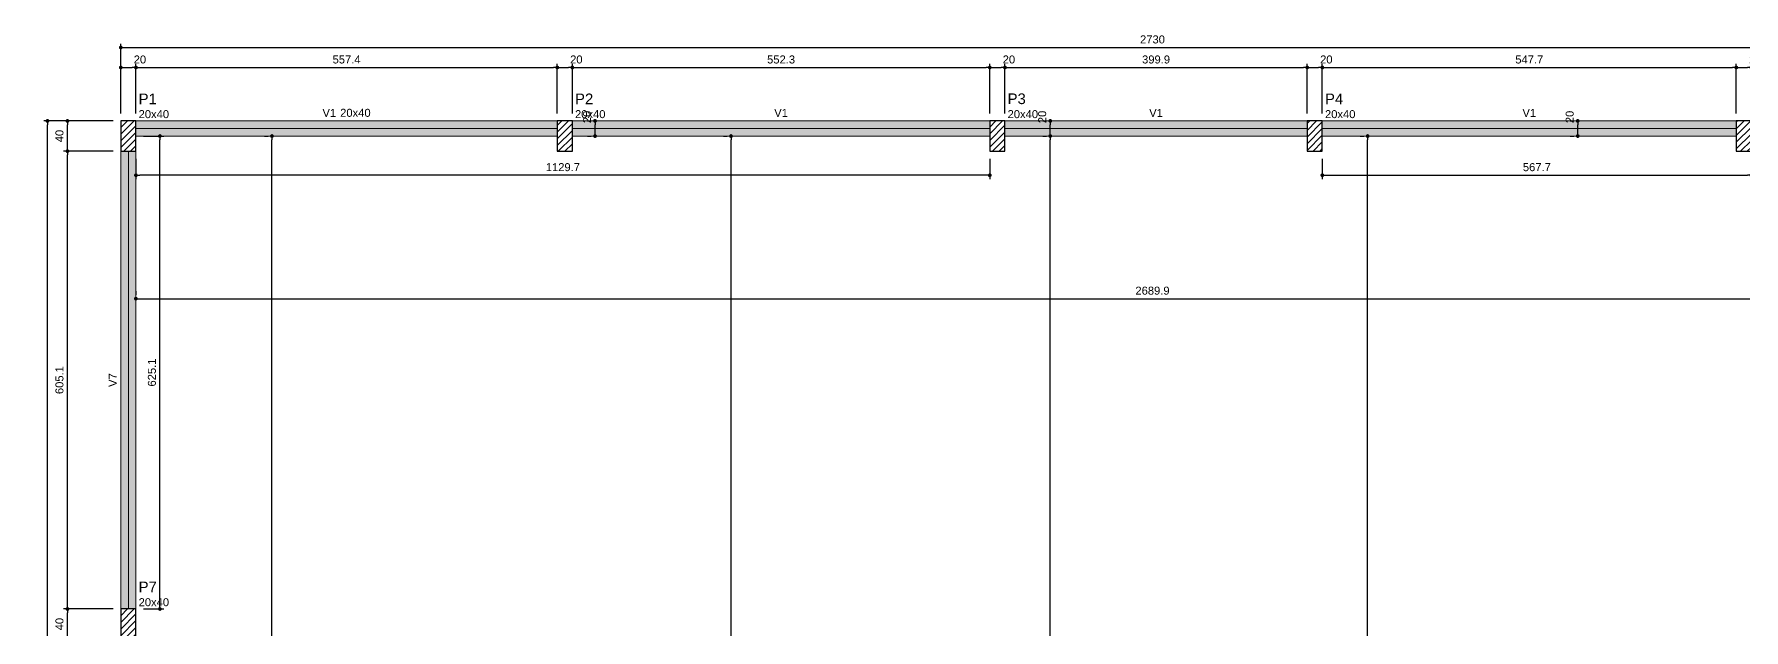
# Model space of a CAD drawing. Header units: millimetres. Extents: x 180 to 11148, y -1598 to 1045.
# Drawn here: x 886.14 to 931.38, y 24.05 to 39.79 of the extents above; entities that cross this region are included whole.
import ezdxf

# ---------------------------------------------------------------- set-up
doc = ezdxf.new("R2010")
doc.units = ezdxf.units.MM
doc.header["$MEASUREMENT"] = 0
for name, color, linetype, lineweight in [('FO-Cotas', 5, 'Continuous', 5), ('FO-Eixos', 5, 'Continuous', 5), ('FO-Hachura pilar que passa', 19, 'Continuous', 5), ('FO-Hachura viga', 43, 'Continuous', 5), ('FO-Pilares', 4, 'Continuous', 30), ('FO-Textos das vigas', 7, 'Continuous', 5), ('FO-Textos dos pilares', 7, 'Continuous', 5), ('FO-Vigas', 1, 'Continuous', 20)]:
    doc.layers.add(name, color=color, linetype=linetype, lineweight=lineweight)
doc.styles.add('Arial', font='arial.ttf')
doc.dimstyles.new('UM_50.000000', dxfattribs={"dimtxt": 0.18, "dimasz": 0.1, "dimexe": 0.1, "dimexo": 0.2, "dimgap": 0, "dimtad": 1, "dimtih": 1, "dimtoh": 1, "dimdec": 1, "dimlfac": 50, "dimzin": 0, "dimdsep": 46, "dimtxsty": 'Standard', "dimcen": 0.09, "dimdle": 0.1, "dimadec": 1, "dimazin": 2, "dimtfac": 1, "dimtdec": 4, "dimtofl": 0, "dimtmove": 0, "dimatfit": 3, "dimfxl": 1, "dimtolj": 1, "dimarcsym": 0})
pattern_1 = [(45, (888.43636, -2.09489), (-0.08838835, 0.08838835), [])]

# ---------------------------------------------------------------- blocks, each defined once
blk = doc.blocks.new('_Dot')
at = {"color": 0, "linetype": 'ByBlock', "lineweight": -2}
blk.add_line((-0.5, 0), (-1, 0), dxfattribs=at)
at = {"color": 0, "linetype": 'ByBlock', "const_width": 0.5}
blk.add_lwpolyline([(-0.25, 0, 1), (0.25, 0, 1)], format="xyb", close=True, dxfattribs=at)
blk = doc.blocks.new('*D360')
at = {"layer": 'Defpoints', "color": 0, "transparency": 16777216}
for p in [(888.836, 38.915), (888.436, 37.503), (888.836, 37.503)]:
    blk.add_point(p, dxfattribs=at)
at = {"layer": 'FO-Cotas', "color": 0, "lineweight": -2, "transparency": 16777216}
for p, q in [((888.436, 37.703), (888.436, 39.015)), ((888.536, 38.915), (888.736, 38.915)), ((888.836, 37.703), (888.836, 39.015))]:
    blk.add_line(p, q, dxfattribs=at)
at = {"layer": 'FO-Cotas', "color": 0, "lineweight": -2, "transparency": 16777216, "xscale": 0.1000000014901161, "yscale": 0.1000000014901161, "zscale": 0.1000000014901161, "rotation": 180}
blk.add_blockref('_Dot', (888.436, 38.915), dxfattribs=at)
at = {"layer": 'FO-Cotas', "color": 0, "lineweight": -2, "transparency": 16777216, "xscale": 0.1000000014901161, "yscale": 0.1000000014901161, "zscale": 0.1000000014901161}
blk.add_blockref('_Dot', (888.836, 38.915), dxfattribs=at)
at = {"layer": 'FO-Cotas', "transparency": 16777216, "insert": (888.942, 39.126), "char_height": 0.2118, "attachment_point": 5, "rotation": 0.0057, "style": 'Arial'}
blk.add_mtext('\\A1;20', dxfattribs=at)
blk = doc.blocks.new('*D361')
at = {"layer": 'Defpoints', "color": 0, "transparency": 16777216}
for p in [(899.985, 38.915), (888.836, 37.503), (899.985, 37.503)]:
    blk.add_point(p, dxfattribs=at)
at = {"layer": 'FO-Cotas', "color": 0, "lineweight": -2, "transparency": 16777216}
for p, q in [((888.836, 37.703), (888.836, 39.015)), ((888.936, 38.915), (899.885, 38.915)), ((899.985, 37.703), (899.985, 39.015))]:
    blk.add_line(p, q, dxfattribs=at)
at = {"layer": 'FO-Cotas', "color": 0, "lineweight": -2, "transparency": 16777216, "xscale": 0.1000000014901161, "yscale": 0.1000000014901161, "zscale": 0.1000000014901161, "rotation": 180}
blk.add_blockref('_Dot', (888.836, 38.915), dxfattribs=at)
at = {"layer": 'FO-Cotas', "color": 0, "lineweight": -2, "transparency": 16777216, "xscale": 0.1000000014901161, "yscale": 0.1000000014901161, "zscale": 0.1000000014901161}
blk.add_blockref('_Dot', (899.985, 38.915), dxfattribs=at)
at = {"layer": 'FO-Cotas', "transparency": 16777216, "insert": (894.41, 39.126), "char_height": 0.2118, "attachment_point": 5, "rotation": 0.0057, "style": 'Arial'}
blk.add_mtext('\\A1;557.4', dxfattribs=at)
blk = doc.blocks.new('*D362')
at = {"layer": 'Defpoints', "color": 0, "transparency": 16777216}
for p in [(900.385, 38.915), (899.985, 37.503), (900.385, 37.503)]:
    blk.add_point(p, dxfattribs=at)
at = {"layer": 'FO-Cotas', "color": 0, "lineweight": -2, "transparency": 16777216}
for p, q in [((899.985, 37.703), (899.985, 39.015)), ((900.085, 38.915), (900.285, 38.915)), ((900.385, 37.703), (900.385, 39.015))]:
    blk.add_line(p, q, dxfattribs=at)
at = {"layer": 'FO-Cotas', "color": 0, "lineweight": -2, "transparency": 16777216, "xscale": 0.1000000014901161, "yscale": 0.1000000014901161, "zscale": 0.1000000014901161, "rotation": 180}
blk.add_blockref('_Dot', (899.985, 38.915), dxfattribs=at)
at = {"layer": 'FO-Cotas', "color": 0, "lineweight": -2, "transparency": 16777216, "xscale": 0.1000000014901161, "yscale": 0.1000000014901161, "zscale": 0.1000000014901161}
blk.add_blockref('_Dot', (900.385, 38.915), dxfattribs=at)
at = {"layer": 'FO-Cotas', "transparency": 16777216, "insert": (900.49, 39.126), "char_height": 0.2118, "attachment_point": 5, "rotation": 0.0057, "style": 'Arial'}
blk.add_mtext('\\A1;20', dxfattribs=at)
blk = doc.blocks.new('*D363')
at = {"layer": 'Defpoints', "color": 0, "transparency": 16777216}
for p in [(911.431, 38.915), (900.385, 37.503), (911.431, 37.503)]:
    blk.add_point(p, dxfattribs=at)
at = {"layer": 'FO-Cotas', "color": 0, "lineweight": -2, "transparency": 16777216}
for p, q in [((900.385, 37.703), (900.385, 39.015)), ((900.485, 38.915), (911.331, 38.915)), ((911.431, 37.703), (911.431, 39.015))]:
    blk.add_line(p, q, dxfattribs=at)
at = {"layer": 'FO-Cotas', "color": 0, "lineweight": -2, "transparency": 16777216, "xscale": 0.1000000014901161, "yscale": 0.1000000014901161, "zscale": 0.1000000014901161, "rotation": 180}
blk.add_blockref('_Dot', (900.385, 38.915), dxfattribs=at)
at = {"layer": 'FO-Cotas', "color": 0, "lineweight": -2, "transparency": 16777216, "xscale": 0.1000000014901161, "yscale": 0.1000000014901161, "zscale": 0.1000000014901161}
blk.add_blockref('_Dot', (911.431, 38.915), dxfattribs=at)
at = {"layer": 'FO-Cotas', "transparency": 16777216, "insert": (905.908, 39.126), "char_height": 0.2118, "attachment_point": 5, "rotation": 0.0057, "style": 'Arial'}
blk.add_mtext('\\A1;552.3', dxfattribs=at)
blk = doc.blocks.new('*D364')
at = {"layer": 'Defpoints', "color": 0, "transparency": 16777216}
for p in [(911.831, 38.915), (911.431, 37.503), (911.831, 37.503)]:
    blk.add_point(p, dxfattribs=at)
at = {"layer": 'FO-Cotas', "color": 0, "lineweight": -2, "transparency": 16777216}
for p, q in [((911.431, 37.703), (911.431, 39.015)), ((911.531, 38.915), (911.731, 38.915)), ((911.831, 37.703), (911.831, 39.015))]:
    blk.add_line(p, q, dxfattribs=at)
at = {"layer": 'FO-Cotas', "color": 0, "lineweight": -2, "transparency": 16777216, "xscale": 0.1000000014901161, "yscale": 0.1000000014901161, "zscale": 0.1000000014901161, "rotation": 180}
blk.add_blockref('_Dot', (911.431, 38.915), dxfattribs=at)
at = {"layer": 'FO-Cotas', "color": 0, "lineweight": -2, "transparency": 16777216, "xscale": 0.1000000014901161, "yscale": 0.1000000014901161, "zscale": 0.1000000014901161}
blk.add_blockref('_Dot', (911.831, 38.915), dxfattribs=at)
at = {"layer": 'FO-Cotas', "transparency": 16777216, "insert": (911.937, 39.126), "char_height": 0.2118, "attachment_point": 5, "rotation": 0.0057, "style": 'Arial'}
blk.add_mtext('\\A1;20', dxfattribs=at)
blk = doc.blocks.new('*D365')
at = {"layer": 'Defpoints', "color": 0, "transparency": 16777216}
for p in [(919.83, 38.915), (911.831, 37.503), (919.83, 37.503)]:
    blk.add_point(p, dxfattribs=at)
at = {"layer": 'FO-Cotas', "color": 0, "lineweight": -2, "transparency": 16777216}
for p, q in [((911.831, 37.703), (911.831, 39.015)), ((911.931, 38.915), (919.73, 38.915)), ((919.83, 37.703), (919.83, 39.015))]:
    blk.add_line(p, q, dxfattribs=at)
at = {"layer": 'FO-Cotas', "color": 0, "lineweight": -2, "transparency": 16777216, "xscale": 0.1000000014901161, "yscale": 0.1000000014901161, "zscale": 0.1000000014901161, "rotation": 180}
blk.add_blockref('_Dot', (911.831, 38.915), dxfattribs=at)
at = {"layer": 'FO-Cotas', "color": 0, "lineweight": -2, "transparency": 16777216, "xscale": 0.1000000014901161, "yscale": 0.1000000014901161, "zscale": 0.1000000014901161}
blk.add_blockref('_Dot', (919.83, 38.915), dxfattribs=at)
at = {"layer": 'FO-Cotas', "transparency": 16777216, "insert": (915.831, 39.126), "char_height": 0.2118, "attachment_point": 5, "rotation": 0.0057, "style": 'Arial'}
blk.add_mtext('\\A1;399.9', dxfattribs=at)
blk = doc.blocks.new('*D366')
at = {"layer": 'Defpoints', "color": 0, "transparency": 16777216}
for p in [(920.23, 38.915), (919.83, 37.503), (920.23, 37.503)]:
    blk.add_point(p, dxfattribs=at)
at = {"layer": 'FO-Cotas', "color": 0, "lineweight": -2, "transparency": 16777216}
for p, q in [((919.83, 37.703), (919.83, 39.015)), ((919.93, 38.915), (920.13, 38.915)), ((920.23, 37.703), (920.23, 39.015))]:
    blk.add_line(p, q, dxfattribs=at)
at = {"layer": 'FO-Cotas', "color": 0, "lineweight": -2, "transparency": 16777216, "xscale": 0.1000000014901161, "yscale": 0.1000000014901161, "zscale": 0.1000000014901161, "rotation": 180}
blk.add_blockref('_Dot', (919.83, 38.915), dxfattribs=at)
at = {"layer": 'FO-Cotas', "color": 0, "lineweight": -2, "transparency": 16777216, "xscale": 0.1000000014901161, "yscale": 0.1000000014901161, "zscale": 0.1000000014901161}
blk.add_blockref('_Dot', (920.23, 38.915), dxfattribs=at)
at = {"layer": 'FO-Cotas', "transparency": 16777216, "insert": (920.336, 39.126), "char_height": 0.2118, "attachment_point": 5, "rotation": 0.0057, "style": 'Arial'}
blk.add_mtext('\\A1;20', dxfattribs=at)
blk = doc.blocks.new('*D367')
at = {"layer": 'Defpoints', "color": 0, "transparency": 16777216}
for p in [(931.183, 38.915), (920.23, 37.503), (931.183, 37.503)]:
    blk.add_point(p, dxfattribs=at)
at = {"layer": 'FO-Cotas', "color": 0, "lineweight": -2, "transparency": 16777216}
for p, q in [((920.23, 37.703), (920.23, 39.015)), ((920.33, 38.915), (931.083, 38.915)), ((931.183, 37.703), (931.183, 39.015))]:
    blk.add_line(p, q, dxfattribs=at)
at = {"layer": 'FO-Cotas', "color": 0, "lineweight": -2, "transparency": 16777216, "xscale": 0.1000000014901161, "yscale": 0.1000000014901161, "zscale": 0.1000000014901161, "rotation": 180}
blk.add_blockref('_Dot', (920.23, 38.915), dxfattribs=at)
at = {"layer": 'FO-Cotas', "color": 0, "lineweight": -2, "transparency": 16777216, "xscale": 0.1000000014901161, "yscale": 0.1000000014901161, "zscale": 0.1000000014901161}
blk.add_blockref('_Dot', (931.183, 38.915), dxfattribs=at)
at = {"layer": 'FO-Cotas', "transparency": 16777216, "insert": (925.707, 39.126), "char_height": 0.2118, "attachment_point": 5, "rotation": 0.0057, "style": 'Arial'}
blk.add_mtext('\\A1;547.7', dxfattribs=at)
blk = doc.blocks.new('*D368')
at = {"layer": 'Defpoints', "color": 0, "transparency": 16777216}
for p in [(931.583, 38.915), (931.183, 37.503), (931.583, 37.503)]:
    blk.add_point(p, dxfattribs=at)
at = {"layer": 'FO-Cotas', "color": 0, "lineweight": -2, "transparency": 16777216}
for p, q in [((931.183, 37.703), (931.183, 39.015)), ((931.283, 38.915), (931.483, 38.915)), ((931.583, 37.703), (931.583, 39.015))]:
    blk.add_line(p, q, dxfattribs=at)
at = {"layer": 'FO-Cotas', "color": 0, "lineweight": -2, "transparency": 16777216, "xscale": 0.1000000014901161, "yscale": 0.1000000014901161, "zscale": 0.1000000014901161, "rotation": 180}
blk.add_blockref('_Dot', (931.183, 38.915), dxfattribs=at)
at = {"layer": 'FO-Cotas', "color": 0, "lineweight": -2, "transparency": 16777216, "xscale": 0.1000000014901161, "yscale": 0.1000000014901161, "zscale": 0.1000000014901161}
blk.add_blockref('_Dot', (931.583, 38.915), dxfattribs=at)
at = {"layer": 'FO-Cotas', "transparency": 16777216, "insert": (931.689, 39.126), "char_height": 0.2118, "attachment_point": 5, "rotation": 0.0057, "style": 'Arial'}
blk.add_mtext('\\A1;20', dxfattribs=at)
blk = doc.blocks.new('*D371')
at = {"layer": 'Defpoints', "color": 0, "transparency": 16777216}
for p in [(943.036, 39.444), (888.436, 37.503), (943.036, 37.503)]:
    blk.add_point(p, dxfattribs=at)
at = {"layer": 'FO-Cotas', "color": 0, "lineweight": -2, "transparency": 16777216}
for p, q in [((888.436, 37.703), (888.436, 39.544)), ((888.536, 39.444), (942.936, 39.444)), ((943.036, 37.703), (943.036, 39.544))]:
    blk.add_line(p, q, dxfattribs=at)
at = {"layer": 'FO-Cotas', "color": 0, "lineweight": -2, "transparency": 16777216, "xscale": 0.1000000014901161, "yscale": 0.1000000014901161, "zscale": 0.1000000014901161, "rotation": 180}
blk.add_blockref('_Dot', (888.436, 39.444), dxfattribs=at)
at = {"layer": 'FO-Cotas', "color": 0, "lineweight": -2, "transparency": 16777216, "xscale": 0.1000000014901161, "yscale": 0.1000000014901161, "zscale": 0.1000000014901161}
blk.add_blockref('_Dot', (943.036, 39.444), dxfattribs=at)
at = {"layer": 'FO-Cotas', "transparency": 16777216, "insert": (915.736, 39.656), "char_height": 0.2118, "attachment_point": 5, "rotation": 0.0057, "style": 'Arial'}
blk.add_mtext('\\A1;2730', dxfattribs=at)
blk = doc.blocks.new('*D398')
at = {"layer": 'Defpoints', "color": 0, "transparency": 16777216}
for p in [(887.024, 24.6), (888.436, 24.6), (888.436, 23.8)]:
    blk.add_point(p, dxfattribs=at)
at = {"layer": 'FO-Cotas', "color": 0, "lineweight": -2, "transparency": 16777216}
for p, q in [((888.236, 24.6), (886.924, 24.6)), ((887.024, 23.9), (887.024, 24.5)), ((888.236, 23.8), (886.924, 23.8))]:
    blk.add_line(p, q, dxfattribs=at)
at = {"layer": 'FO-Cotas', "color": 0, "lineweight": -2, "transparency": 16777216, "xscale": 0.1000000014901161, "yscale": 0.1000000014901161, "zscale": 0.1000000014901161}
for p, rotation in [((887.024, 24.6), 90), ((887.024, 23.8), 270)]:
    blk.add_blockref('_Dot', p, dxfattribs=dict(at, rotation=rotation))
at = {"layer": 'FO-Cotas', "transparency": 16777216, "insert": (886.813, 24.2), "char_height": 0.2118, "attachment_point": 5, "rotation": 90, "style": 'Arial'}
blk.add_mtext('\\A1;40', dxfattribs=at)
blk = doc.blocks.new('*D399')
at = {"layer": 'Defpoints', "color": 0, "transparency": 16777216}
for p in [(887.024, 36.703), (888.436, 36.703), (888.436, 24.6)]:
    blk.add_point(p, dxfattribs=at)
at = {"layer": 'FO-Cotas', "color": 0, "lineweight": -2, "transparency": 16777216}
for p, q in [((888.236, 36.703), (886.924, 36.703)), ((887.024, 24.7), (887.024, 36.603)), ((888.236, 24.6), (886.924, 24.6))]:
    blk.add_line(p, q, dxfattribs=at)
at = {"layer": 'FO-Cotas', "color": 0, "lineweight": -2, "transparency": 16777216, "xscale": 0.1000000014901161, "yscale": 0.1000000014901161, "zscale": 0.1000000014901161}
for p, rotation in [((887.024, 36.703), 90), ((887.024, 24.6), 270)]:
    blk.add_blockref('_Dot', p, dxfattribs=dict(at, rotation=rotation))
at = {"layer": 'FO-Cotas', "transparency": 16777216, "insert": (886.813, 30.651), "char_height": 0.2118, "attachment_point": 5, "rotation": 90, "style": 'Arial'}
blk.add_mtext('\\A1;605.1', dxfattribs=at)
blk = doc.blocks.new('*D400')
at = {"layer": 'Defpoints', "color": 0, "transparency": 16777216}
for p in [(887.024, 37.503), (888.436, 37.503), (888.436, 36.703)]:
    blk.add_point(p, dxfattribs=at)
at = {"layer": 'FO-Cotas', "color": 0, "lineweight": -2, "transparency": 16777216}
for p, q in [((888.236, 37.503), (886.924, 37.503)), ((887.024, 36.803), (887.024, 37.403)), ((888.236, 36.703), (886.924, 36.703))]:
    blk.add_line(p, q, dxfattribs=at)
at = {"layer": 'FO-Cotas', "color": 0, "lineweight": -2, "transparency": 16777216, "xscale": 0.1000000014901161, "yscale": 0.1000000014901161, "zscale": 0.1000000014901161}
for p, rotation in [((887.024, 37.503), 90), ((887.024, 36.703), 270)]:
    blk.add_blockref('_Dot', p, dxfattribs=dict(at, rotation=rotation))
at = {"layer": 'FO-Cotas', "transparency": 16777216, "insert": (886.813, 37.103), "char_height": 0.2118, "attachment_point": 5, "rotation": 90, "style": 'Arial'}
blk.add_mtext('\\A1;40', dxfattribs=at)
blk = doc.blocks.new('*D402')
at = {"layer": 'Defpoints', "color": 0, "transparency": 16777216}
for p in [(886.495, 37.503), (888.436, 37.503), (888.436, -2.095)]:
    blk.add_point(p, dxfattribs=at)
at = {"layer": 'FO-Cotas', "color": 0, "lineweight": -2, "transparency": 16777216}
for p, q in [((888.236, 37.503), (886.395, 37.503)), ((886.495, -1.995), (886.495, 37.403)), ((888.236, -2.095), (886.395, -2.095))]:
    blk.add_line(p, q, dxfattribs=at)
at = {"layer": 'FO-Cotas', "color": 0, "lineweight": -2, "transparency": 16777216, "xscale": 0.1000000014901161, "yscale": 0.1000000014901161, "zscale": 0.1000000014901161}
for p, rotation in [((886.495, 37.503), 90), ((886.495, -2.095), 270)]:
    blk.add_blockref('_Dot', p, dxfattribs=dict(at, rotation=rotation))
at = {"layer": 'FO-Cotas', "transparency": 16777216, "insert": (886.283, 17.704), "char_height": 0.2118, "attachment_point": 5, "rotation": 90, "style": 'Arial'}
blk.add_mtext('\\A1;1979.9', dxfattribs=at)
blk = doc.blocks.new('*D429')
at = {"layer": 'Defpoints', "color": 0, "transparency": 16777216}
for p in [(888.836, 32.803), (942.635, 32.803), (942.635, 32.803)]:
    blk.add_point(p, dxfattribs=at)
at = {"layer": 'FO-Cotas', "color": 0, "lineweight": -2, "transparency": 16777216}
for p, q in [((888.836, 33.003), (888.836, 32.903)), ((888.936, 32.803), (942.535, 32.803)), ((942.635, 33.003), (942.635, 32.903))]:
    blk.add_line(p, q, dxfattribs=at)
at = {"layer": 'FO-Cotas', "color": 0, "lineweight": -2, "transparency": 16777216, "xscale": 0.1000000014901161, "yscale": 0.1000000014901161, "zscale": 0.1000000014901161, "rotation": 180}
blk.add_blockref('_Dot', (888.836, 32.803), dxfattribs=at)
at = {"layer": 'FO-Cotas', "color": 0, "lineweight": -2, "transparency": 16777216, "xscale": 0.1000000014901161, "yscale": 0.1000000014901161, "zscale": 0.1000000014901161}
blk.add_blockref('_Dot', (942.635, 32.803), dxfattribs=at)
at = {"layer": 'FO-Cotas', "transparency": 16777216, "insert": (915.736, 33.014), "char_height": 0.2118, "attachment_point": 5, "rotation": 0.0057, "style": 'Arial'}
blk.add_mtext('\\A1;2689.9', dxfattribs=at)
blk = doc.blocks.new('*D431')
at = {"layer": 'Defpoints', "color": 0, "transparency": 16777216}
for p in [(892.436, 37.103), (892.436, 37.103), (892.436, -1.695)]:
    blk.add_point(p, dxfattribs=at)
at = {"layer": 'FO-Cotas', "color": 0, "lineweight": -2, "transparency": 16777216}
for p, q in [((892.236, 37.103), (892.336, 37.103)), ((892.436, -1.595), (892.436, 37.003)), ((892.236, -1.695), (892.336, -1.695))]:
    blk.add_line(p, q, dxfattribs=at)
at = {"layer": 'FO-Cotas', "color": 0, "lineweight": -2, "transparency": 16777216, "xscale": 0.1000000014901161, "yscale": 0.1000000014901161, "zscale": 0.1000000014901161}
for p, rotation in [((892.436, 37.103), 90), ((892.436, -1.695), 270)]:
    blk.add_blockref('_Dot', p, dxfattribs=dict(at, rotation=rotation))
at = {"layer": 'FO-Cotas', "transparency": 16777216, "insert": (892.225, 17.704), "char_height": 0.2118, "attachment_point": 5, "rotation": 90, "style": 'Arial'}
blk.add_mtext('\\A1;1939.9', dxfattribs=at)
blk = doc.blocks.new('*D433')
at = {"layer": 'Defpoints', "color": 0, "transparency": 16777216}
for p in [(900.985, 37.503), (900.985, 37.503), (900.985, 37.103)]:
    blk.add_point(p, dxfattribs=at)
at = {"layer": 'FO-Cotas', "color": 0, "lineweight": -2, "transparency": 16777216}
for p, q in [((900.785, 37.503), (900.885, 37.503)), ((900.785, 37.103), (900.885, 37.103)), ((900.985, 37.203), (900.985, 37.403))]:
    blk.add_line(p, q, dxfattribs=at)
at = {"layer": 'FO-Cotas', "color": 0, "lineweight": -2, "transparency": 16777216, "xscale": 0.1000000014901161, "yscale": 0.1000000014901161, "zscale": 0.1000000014901161}
for p, rotation in [((900.985, 37.503), 90), ((900.985, 37.103), 270)]:
    blk.add_blockref('_Dot', p, dxfattribs=dict(at, rotation=rotation))
at = {"layer": 'FO-Cotas', "transparency": 16777216, "insert": (900.773, 37.608), "char_height": 0.2118, "attachment_point": 5, "rotation": 90, "style": 'Arial'}
blk.add_mtext('\\A1;20', dxfattribs=at)
blk = doc.blocks.new('*D434')
at = {"layer": 'Defpoints', "color": 0, "transparency": 16777216}
for p in [(904.583, 37.103), (904.583, 37.103), (904.583, -1.695)]:
    blk.add_point(p, dxfattribs=at)
at = {"layer": 'FO-Cotas', "color": 0, "lineweight": -2, "transparency": 16777216}
for p, q in [((904.383, 37.103), (904.483, 37.103)), ((904.583, -1.595), (904.583, 37.003)), ((904.383, -1.695), (904.483, -1.695))]:
    blk.add_line(p, q, dxfattribs=at)
at = {"layer": 'FO-Cotas', "color": 0, "lineweight": -2, "transparency": 16777216, "xscale": 0.1000000014901161, "yscale": 0.1000000014901161, "zscale": 0.1000000014901161}
for p, rotation in [((904.583, 37.103), 90), ((904.583, -1.695), 270)]:
    blk.add_blockref('_Dot', p, dxfattribs=dict(at, rotation=rotation))
at = {"layer": 'FO-Cotas', "transparency": 16777216, "insert": (904.372, 17.704), "char_height": 0.2118, "attachment_point": 5, "rotation": 90, "style": 'Arial'}
blk.add_mtext('\\A1;1939.9', dxfattribs=at)
blk = doc.blocks.new('*D442')
at = {"layer": 'Defpoints', "color": 0, "transparency": 16777216}
for p in [(913.031, 37.103), (913.031, 37.103), (913.031, 1.199)]:
    blk.add_point(p, dxfattribs=at)
at = {"layer": 'FO-Cotas', "color": 0, "lineweight": -2, "transparency": 16777216}
for p, q in [((912.831, 37.103), (912.931, 37.103)), ((913.031, 1.299), (913.031, 37.003)), ((912.831, 1.199), (912.931, 1.199))]:
    blk.add_line(p, q, dxfattribs=at)
at = {"layer": 'FO-Cotas', "color": 0, "lineweight": -2, "transparency": 16777216, "xscale": 0.1000000014901161, "yscale": 0.1000000014901161, "zscale": 0.1000000014901161}
for p, rotation in [((913.031, 37.103), 90), ((913.031, 1.199), 270)]:
    blk.add_blockref('_Dot', p, dxfattribs=dict(at, rotation=rotation))
at = {"layer": 'FO-Cotas', "transparency": 16777216, "insert": (912.819, 19.151), "char_height": 0.2118, "attachment_point": 5, "rotation": 90, "style": 'Arial'}
blk.add_mtext('\\A1;1795.2', dxfattribs=at)
blk = doc.blocks.new('*D443')
at = {"layer": 'Defpoints', "color": 0, "transparency": 16777216}
for p in [(913.031, 37.503), (913.031, 37.503), (913.031, 37.103)]:
    blk.add_point(p, dxfattribs=at)
at = {"layer": 'FO-Cotas', "color": 0, "lineweight": -2, "transparency": 16777216}
for p, q in [((912.831, 37.503), (912.931, 37.503)), ((912.831, 37.103), (912.931, 37.103)), ((913.031, 37.203), (913.031, 37.403))]:
    blk.add_line(p, q, dxfattribs=at)
at = {"layer": 'FO-Cotas', "color": 0, "lineweight": -2, "transparency": 16777216, "xscale": 0.1000000014901161, "yscale": 0.1000000014901161, "zscale": 0.1000000014901161}
for p, rotation in [((913.031, 37.503), 90), ((913.031, 37.103), 270)]:
    blk.add_blockref('_Dot', p, dxfattribs=dict(at, rotation=rotation))
at = {"layer": 'FO-Cotas', "transparency": 16777216, "insert": (912.819, 37.608), "char_height": 0.2118, "attachment_point": 5, "rotation": 90, "style": 'Arial'}
blk.add_mtext('\\A1;20', dxfattribs=at)
blk = doc.blocks.new('*D446')
at = {"layer": 'Defpoints', "color": 0, "transparency": 16777216}
for p in [(921.43, 37.103), (921.43, 37.103), (921.43, -1.695)]:
    blk.add_point(p, dxfattribs=at)
at = {"layer": 'FO-Cotas', "color": 0, "lineweight": -2, "transparency": 16777216}
for p, q in [((921.23, 37.103), (921.33, 37.103)), ((921.43, -1.595), (921.43, 37.003)), ((921.23, -1.695), (921.33, -1.695))]:
    blk.add_line(p, q, dxfattribs=at)
at = {"layer": 'FO-Cotas', "color": 0, "lineweight": -2, "transparency": 16777216, "xscale": 0.1000000014901161, "yscale": 0.1000000014901161, "zscale": 0.1000000014901161}
for p, rotation in [((921.43, 37.103), 90), ((921.43, -1.695), 270)]:
    blk.add_blockref('_Dot', p, dxfattribs=dict(at, rotation=rotation))
at = {"layer": 'FO-Cotas', "transparency": 16777216, "insert": (921.218, 17.704), "char_height": 0.2118, "attachment_point": 5, "rotation": 90, "style": 'Arial'}
blk.add_mtext('\\A1;1939.9', dxfattribs=at)
blk = doc.blocks.new('*D448')
at = {"layer": 'Defpoints', "color": 0, "transparency": 16777216}
for p in [(926.989, 37.503), (926.989, 37.503), (926.989, 37.103)]:
    blk.add_point(p, dxfattribs=at)
at = {"layer": 'FO-Cotas', "color": 0, "lineweight": -2, "transparency": 16777216}
for p, q in [((926.789, 37.503), (926.889, 37.503)), ((926.789, 37.103), (926.889, 37.103)), ((926.989, 37.203), (926.989, 37.403))]:
    blk.add_line(p, q, dxfattribs=at)
at = {"layer": 'FO-Cotas', "color": 0, "lineweight": -2, "transparency": 16777216, "xscale": 0.1000000014901161, "yscale": 0.1000000014901161, "zscale": 0.1000000014901161}
for p, rotation in [((926.989, 37.503), 90), ((926.989, 37.103), 270)]:
    blk.add_blockref('_Dot', p, dxfattribs=dict(at, rotation=rotation))
at = {"layer": 'FO-Cotas', "transparency": 16777216, "insert": (926.777, 37.608), "char_height": 0.2118, "attachment_point": 5, "rotation": 90, "style": 'Arial'}
blk.add_mtext('\\A1;20', dxfattribs=at)
blk = doc.blocks.new('*D450')
at = {"layer": 'Defpoints', "color": 0, "transparency": 16777216}
for p in [(888.836, 36.703), (911.431, 36.703), (888.836, 36.067)]:
    blk.add_point(p, dxfattribs=at)
at = {"layer": 'FO-Cotas', "color": 0, "lineweight": -2, "transparency": 16777216}
for p, q in [((888.836, 36.503), (888.836, 35.967)), ((911.431, 36.503), (911.431, 35.967)), ((911.331, 36.067), (888.936, 36.067))]:
    blk.add_line(p, q, dxfattribs=at)
at = {"layer": 'FO-Cotas', "color": 0, "lineweight": -2, "transparency": 16777216, "xscale": 0.1000000014901161, "yscale": 0.1000000014901161, "zscale": 0.1000000014901161, "rotation": 180}
blk.add_blockref('_Dot', (888.836, 36.067), dxfattribs=at)
at = {"layer": 'FO-Cotas', "color": 0, "lineweight": -2, "transparency": 16777216, "xscale": 0.1000000014901161, "yscale": 0.1000000014901161, "zscale": 0.1000000014901161}
blk.add_blockref('_Dot', (911.431, 36.067), dxfattribs=at)
at = {"layer": 'FO-Cotas', "transparency": 16777216, "insert": (900.134, 36.279), "char_height": 0.2118, "attachment_point": 5, "rotation": 0.0057, "style": 'Arial'}
blk.add_mtext('\\A1;1129.7', dxfattribs=at)
blk = doc.blocks.new('*D451')
at = {"layer": 'Defpoints', "color": 0, "transparency": 16777216}
for p in [(920.23, 36.703), (931.583, 36.703), (931.583, 36.067)]:
    blk.add_point(p, dxfattribs=at)
at = {"layer": 'FO-Cotas', "color": 0, "lineweight": -2, "transparency": 16777216}
for p, q in [((920.23, 36.503), (920.23, 35.967)), ((931.583, 36.503), (931.583, 35.967)), ((920.33, 36.067), (931.483, 36.067))]:
    blk.add_line(p, q, dxfattribs=at)
at = {"layer": 'FO-Cotas', "color": 0, "lineweight": -2, "transparency": 16777216, "xscale": 0.1000000014901161, "yscale": 0.1000000014901161, "zscale": 0.1000000014901161, "rotation": 180}
blk.add_blockref('_Dot', (920.23, 36.067), dxfattribs=at)
at = {"layer": 'FO-Cotas', "color": 0, "lineweight": -2, "transparency": 16777216, "xscale": 0.1000000014901161, "yscale": 0.1000000014901161, "zscale": 0.1000000014901161}
blk.add_blockref('_Dot', (931.583, 36.067), dxfattribs=at)
at = {"layer": 'FO-Cotas', "transparency": 16777216, "insert": (925.907, 36.279), "char_height": 0.2118, "attachment_point": 5, "rotation": 0.0057, "style": 'Arial'}
blk.add_mtext('\\A1;567.7', dxfattribs=at)
blk = doc.blocks.new('*D454')
at = {"layer": 'Defpoints', "color": 0, "transparency": 16777216}
for p in [(888.836, 37.103), (889.472, 37.103), (888.836, 24.6)]:
    blk.add_point(p, dxfattribs=at)
at = {"layer": 'FO-Cotas', "color": 0, "lineweight": -2, "transparency": 16777216}
for p, q in [((889.036, 37.103), (889.572, 37.103)), ((889.472, 24.7), (889.472, 37.003)), ((889.036, 24.6), (889.572, 24.6))]:
    blk.add_line(p, q, dxfattribs=at)
at = {"layer": 'FO-Cotas', "color": 0, "lineweight": -2, "transparency": 16777216, "xscale": 0.1000000014901161, "yscale": 0.1000000014901161, "zscale": 0.1000000014901161}
for p, rotation in [((889.472, 37.103), 90), ((889.472, 24.6), 270)]:
    blk.add_blockref('_Dot', p, dxfattribs=dict(at, rotation=rotation))
at = {"layer": 'FO-Cotas', "transparency": 16777216, "insert": (889.26, 30.851), "char_height": 0.2118, "attachment_point": 5, "rotation": 90, "style": 'Arial'}
blk.add_mtext('\\A1;625.1', dxfattribs=at)

msp = doc.modelspace()

# ---------------------------------------------------------------- hatches: boundary and pattern name
at = {"layer": 'FO-Hachura pilar que passa', "linetype": 'Continuous'}
h = msp.add_hatch(dxfattribs=at)
h.set_pattern_fill('ANSI31', color=256, style=0)
h.set_pattern_definition(pattern_1)
h.paths.add_polyline_path([(888.4364, 36.7025), (888.6364, 36.7025), (888.8364, 36.7025), (888.8364, 37.1025), (888.8364, 37.5025), (888.6364, 37.5025), (888.4364, 37.5025), (888.4364, 37.1025)])
h = msp.add_hatch(dxfattribs=at)
h.set_pattern_fill('ANSI31', color=256, style=0)
h.set_pattern_definition(pattern_1)
h.paths.add_polyline_path([(899.9846, 36.7025), (900.1846, 36.7025), (900.3846, 36.7025), (900.3846, 37.1025), (900.3846, 37.5025), (900.1846, 37.5025), (899.9846, 37.5025), (899.9846, 37.1025)])
h = msp.add_hatch(dxfattribs=at)
h.set_pattern_fill('ANSI31', color=256, style=0)
h.set_pattern_definition(pattern_1)
h.paths.add_polyline_path([(911.4312, 36.7025), (911.6312, 36.7025), (911.8312, 36.7025), (911.8312, 37.1025), (911.8312, 37.5025), (911.6312, 37.5025), (911.4312, 37.5025), (911.4312, 37.1025)])
h = msp.add_hatch(dxfattribs=at)
h.set_pattern_fill('ANSI31', color=256, style=0)
h.set_pattern_definition(pattern_1)
h.paths.add_polyline_path([(919.83, 36.7025), (920.03, 36.7025), (920.23, 36.7025), (920.23, 37.1025), (920.23, 37.5025), (920.03, 37.5025), (919.83, 37.5025), (919.83, 37.1025)])
h = msp.add_hatch(dxfattribs=at)
h.set_pattern_fill('ANSI31', color=256, style=0)
h.set_pattern_definition(pattern_1)
h.paths.add_polyline_path([(931.1834, 36.7025), (931.3834, 36.7025), (931.5834, 36.7025), (931.5834, 37.1025), (931.5834, 37.5025), (931.3834, 37.5025), (931.1834, 37.5025), (931.1834, 37.1025)])
h = msp.add_hatch(dxfattribs=at)
h.set_pattern_fill('ANSI31', color=256, style=0)
h.set_pattern_definition(pattern_1)
h.paths.add_polyline_path([(888.4364, 23.7997), (888.6364, 23.7997), (888.8364, 23.7997), (888.8364, 24.1997), (888.8364, 24.5997), (888.6364, 24.5997), (888.4364, 24.5997), (888.4364, 24.1997)])
at = {"layer": 'FO-Hachura viga', "linetype": 'Continuous'}
for points in [[(899.9846, 37.5023), (899.9846, 37.5023), (888.8364, 37.5023), (888.8364, 37.1023), (899.9846, 37.1023), (899.9846, 37.5023)], [(911.4312, 37.1023), (911.4312, 37.1023), (911.4312, 37.5025), (900.3846, 37.5025), (900.3846, 37.1023), (911.4312, 37.1023)], [(919.83, 37.5023), (919.83, 37.5023), (911.8312, 37.5023), (911.8312, 37.1023), (919.83, 37.1023), (919.83, 37.5023)], [(931.1832, 37.5023), (931.1832, 37.5023), (920.23, 37.5023), (920.23, 37.1025), (931.1832, 37.1025), (931.1832, 37.5023)], [(888.8364, 36.7023), (888.8364, 36.7023), (888.4364, 36.7023), (888.4364, 24.5997), (888.8364, 24.5997), (888.8364, 36.7023)]]:
    msp.add_hatch(color=256, dxfattribs=at).paths.add_polyline_path(points)

# ---------------------------------------------------------------- linework, layer by layer
at = {"layer": 'FO-Eixos'}
for p, q in [((888.8364, 37.3025), (899.9846, 37.3025)), ((900.3846, 37.3025), (911.4312, 37.3025)), ((911.8312, 37.3025), (919.83, 37.3025)), ((920.23, 37.3025), (931.1834, 37.3025)), ((888.6364, 24.5997), (888.6364, 36.7025))]:
    msp.add_line(p, q, dxfattribs=at)
at = {"layer": 'FO-Pilares'}
for points in [[(888.4364, 36.7025), (888.6364, 36.7025), (888.8364, 36.7025), (888.8364, 37.1025), (888.8364, 37.5025), (888.6364, 37.5025), (888.4364, 37.5025), (888.4364, 37.1025), (888.4364, 36.7025)], [(899.9846, 36.7025), (900.1846, 36.7025), (900.3846, 36.7025), (900.3846, 37.1025), (900.3846, 37.5025), (900.1846, 37.5025), (899.9846, 37.5025), (899.9846, 37.1025), (899.9846, 36.7025)], [(911.4312, 36.7025), (911.6312, 36.7025), (911.8312, 36.7025), (911.8312, 37.1025), (911.8312, 37.5025), (911.6312, 37.5025), (911.4312, 37.5025), (911.4312, 37.1025), (911.4312, 36.7025)], [(919.83, 36.7025), (920.03, 36.7025), (920.23, 36.7025), (920.23, 37.1025), (920.23, 37.5025), (920.03, 37.5025), (919.83, 37.5025), (919.83, 37.1025), (919.83, 36.7025)], [(931.1834, 36.7025), (931.3834, 36.7025), (931.5834, 36.7025), (931.5834, 37.1025), (931.5834, 37.5025), (931.3834, 37.5025), (931.1834, 37.5025), (931.1834, 37.1025), (931.1834, 36.7025)], [(888.4364, 23.7997), (888.6364, 23.7997), (888.8364, 23.7997), (888.8364, 24.1997), (888.8364, 24.5997), (888.6364, 24.5997), (888.4364, 24.5997), (888.4364, 24.1997), (888.4364, 23.7997)]]:
    msp.add_lwpolyline(points, close=True, dxfattribs=at)
at = {"layer": 'FO-Vigas'}
for p, q in [((888.8364, 37.5025), (899.9846, 37.5025)), ((888.8364, 37.1025), (899.9846, 37.1025)), ((900.3846, 37.5025), (911.4312, 37.5025)), ((900.3846, 37.1025), (911.4312, 37.1025)), ((911.8312, 37.5025), (919.83, 37.5025)), ((911.8312, 37.1025), (919.83, 37.1025)), ((920.23, 37.5025), (931.1834, 37.5025)), ((920.23, 37.1025), (931.1834, 37.1025)), ((888.4364, 24.5997), (888.4364, 36.7025)), ((888.8364, 24.5997), (888.8364, 36.7025))]:
    msp.add_line(p, q, dxfattribs=at)

# ---------------------------------------------------------------- texts
at = {"layer": 'FO-Textos das vigas', "char_height": 0.2118, "line_spacing_factor": 0.798, "style": 'Arial'}
for s, insert, width, attachment_point in [('V1', (894.1348, 37.6084), 0.726323, 9), ('20x40', (894.2407, 37.6084), 1.611801, 7), ('V1', (905.9079, 37.6084), 0.726323, 8), ('V1', (915.8306, 37.6084), 0.726323, 8), ('V1', (925.7067, 37.6084), 0.726323, 8)]:
    msp.add_mtext(s, dxfattribs=dict(at, insert=insert, width=width, attachment_point=attachment_point))
at = {"layer": 'FO-Textos das vigas', "insert": (888.3305, 30.6511), "char_height": 0.2118, "width": 0.726323, "attachment_point": 8, "rotation": 90, "line_spacing_factor": 0.798, "style": 'Arial'}
msp.add_mtext('V7', dxfattribs=at)
at = {"layer": 'FO-Textos dos pilares', "attachment_point": 7, "line_spacing_factor": 0.798, "style": 'Arial'}
for s, insert, char_height, width in [('P1', (888.907, 37.9438), 0.2824, 0.96131), ('P2', (900.4552, 37.9438), 0.2824, 0.96131), ('P3', (911.9018, 37.9438), 0.2824, 0.96131), ('P4', (920.3006, 37.9438), 0.2824, 0.96131), ('20x40', (888.907, 37.5731), 0.2118, 1.611801), ('20x40', (900.4552, 37.5731), 0.2118, 1.611801), ('20x40', (911.9018, 37.5731), 0.2118, 1.611801), ('20x40', (920.3006, 37.5731), 0.2118, 1.611801), ('20x40', (888.907, 24.6703), 0.2118, 1.611801), ('P7', (888.907, 25.041), 0.2824, 0.96131)]:
    msp.add_mtext(s, dxfattribs=dict(at, insert=insert, char_height=char_height, width=width))

# ---------------------------------------------------------------- dimensions: what is measured, and where the dimension line sits
at = {"layer": 'FO-Cotas'}
for base, p1, p2, picture, middle in [((943.0364, 39.444), (888.4364, 37.5025), (943.0364, 37.5025), '*D371', (915.7364, 39.6558)), ((888.8364, 38.9145), (888.4364, 37.5025), (888.8364, 37.5025), '*D360', (888.9423, 39.1263)), ((899.9846, 38.9145), (888.8364, 37.5025), (899.9846, 37.5025), '*D361', (894.4105, 39.1263)), ((900.3846, 38.9145), (899.9846, 37.5025), (900.3846, 37.5025), '*D362', (900.4905, 39.1263)), ((911.4312, 38.9145), (900.3846, 37.5025), (911.4312, 37.5025), '*D363', (905.9079, 39.1263)), ((911.8312, 38.9145), (911.4312, 37.5025), (911.8312, 37.5025), '*D364', (911.9371, 39.1263)), ((919.83, 38.9145), (911.8312, 37.5025), (919.83, 37.5025), '*D365', (915.8306, 39.1263)), ((920.23, 38.9145), (919.83, 37.5025), (920.23, 37.5025), '*D366', (920.3359, 39.1263)), ((931.1834, 38.9145), (920.23, 37.5025), (931.1834, 37.5025), '*D367', (925.7067, 39.1263)), ((931.5834, 38.9145), (931.1834, 37.5025), (931.5834, 37.5025), '*D368', (931.6893, 39.1263)), ((888.8364, 36.0671), (911.4312, 36.7025), (888.8364, 36.7025), '*D450', (900.1338, 36.2789)), ((931.5834, 36.0671), (920.23, 36.7025), (931.5834, 36.7025), '*D451', (925.9067, 36.2789)), ((942.6352, 32.8025), (888.8364, 32.8025), (942.6352, 32.8025), '*D429', (915.7358, 33.0143))]:
    dim = msp.add_linear_dim(base=base, p1=p1, p2=p2, dimstyle='UM_50.000000', override={"dimtxt": 0.2118, "dimasz": 0.1, "dimexe": 0.1, "dimexo": 0.2, "dimtad": 1, "dimtih": 0, "dimtoh": 0, "dimdec": 1, "dimlfac": 50, "dimzin": 8, "dimtxsty": 'Arial', "dimblk": 'Dot', "dimblk1": 'Dot', "dimblk2": 'Dot', "dimsah": 1, "dimdle": 0.1, "dimse1": 0, "dimse2": 0, "dimclrt": 256, "dimadec": 1, "dimazin": 3, "dimtmove": 2, "dimldrblk": 'Dot'}, dxfattribs=at)
    dim.commit()
    dim.dimension.update_dxf_attribs({"geometry": picture, "text_midpoint": middle, "dimtype": 160, "text_rotation": 0.00573})
for base, p1, p2, picture, middle in [((886.4949, 37.5025), (888.4364, -2.0949), (888.4364, 37.5025), '*D402', (886.2831, 17.7038)), ((887.0244, 37.5025), (888.4364, 36.7025), (888.4364, 37.5025), '*D400', (886.8126, 37.1025)), ((900.9846, 37.5025), (900.9846, 37.1025), (900.9846, 37.5025), '*D433', (900.7728, 37.6084)), ((913.0312, 37.5025), (913.0312, 37.1025), (913.0312, 37.5025), '*D443', (912.8194, 37.6084)), ((926.9892, 37.5025), (926.9892, 37.1025), (926.9892, 37.5025), '*D448', (926.7774, 37.6084)), ((889.4718, 37.1025), (888.8364, 24.5997), (888.8364, 37.1025), '*D454', (889.26, 30.8511)), ((892.4364, 37.1025), (892.4364, -1.6949), (892.4364, 37.1025), '*D431', (892.2246, 17.7038)), ((904.5834, 37.1025), (904.5834, -1.6949), (904.5834, 37.1025), '*D434', (904.3716, 17.7038)), ((913.0312, 37.1025), (913.0312, 1.1985), (913.0312, 37.1025), '*D442', (912.8194, 19.1505)), ((921.43, 37.1025), (921.43, -1.6949), (921.43, 37.1025), '*D446', (921.2182, 17.7038)), ((887.0244, 36.7025), (888.4364, 24.5997), (888.4364, 36.7025), '*D399', (886.8126, 30.6511)), ((887.0244, 24.5997), (888.4364, 23.7997), (888.4364, 24.5997), '*D398', (886.8126, 24.1997))]:
    dim = msp.add_linear_dim(base=base, p1=p1, p2=p2, angle=90, dimstyle='UM_50.000000', override={"dimtxt": 0.2118, "dimasz": 0.1, "dimexe": 0.1, "dimexo": 0.2, "dimtad": 1, "dimtih": 0, "dimtoh": 0, "dimdec": 1, "dimlfac": 50, "dimzin": 8, "dimtxsty": 'Arial', "dimblk": 'Dot', "dimblk1": 'Dot', "dimblk2": 'Dot', "dimsah": 1, "dimdle": 0.1, "dimse1": 0, "dimse2": 0, "dimclrt": 256, "dimadec": 1, "dimazin": 3, "dimtmove": 2, "dimldrblk": 'Dot'}, dxfattribs=at)
    dim.commit()
    dim.dimension.update_dxf_attribs({"geometry": picture, "text_midpoint": middle, "dimtype": 160, "text_rotation": 90})

doc.saveas('drawing.dxf')
